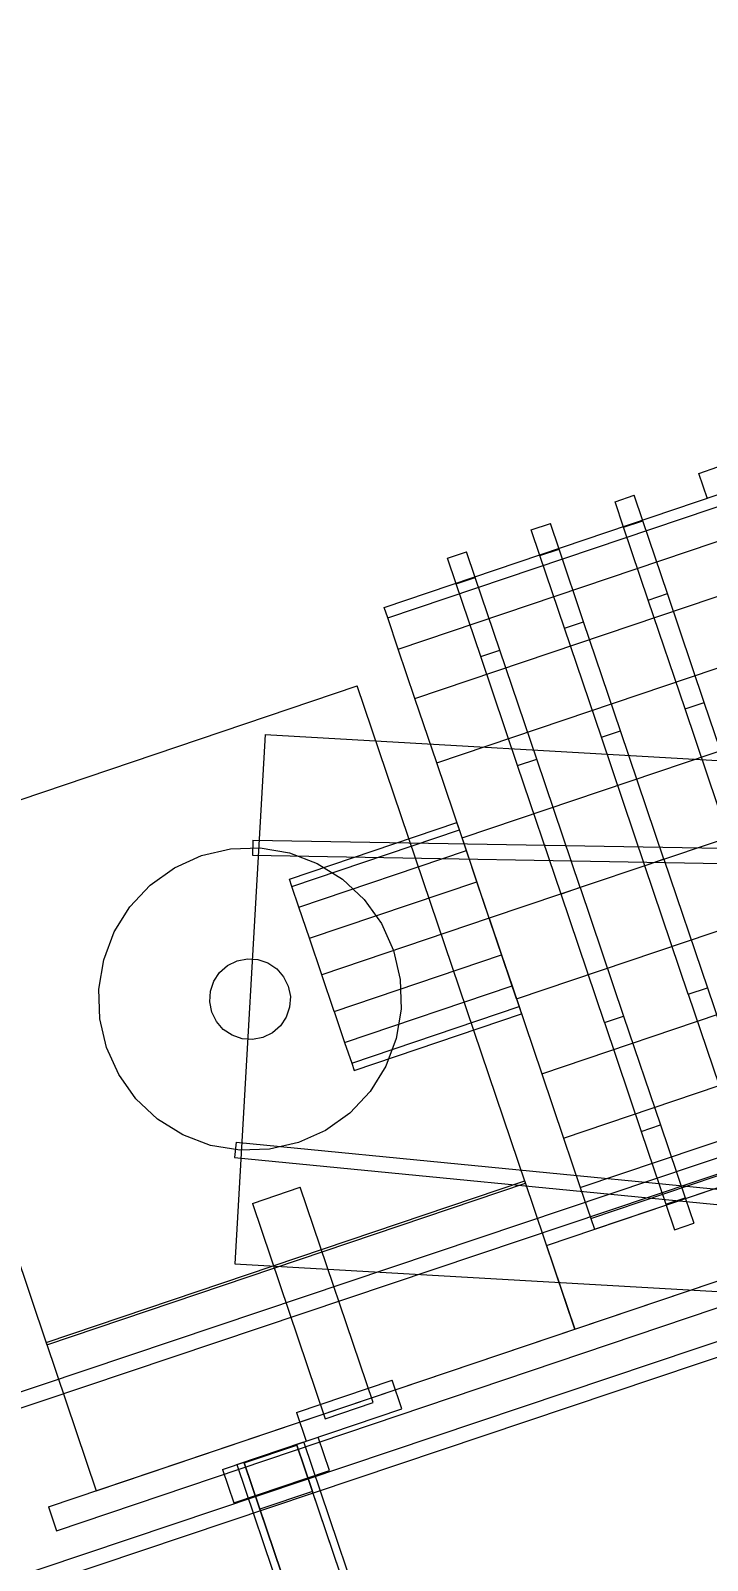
# Model space of a CAD drawing. Header units: millimetres. Extents: x -1970 to 34302, y -65268 to 6837.
# Drawn here: x 9857 to 10125, y 3325 to 3931 of the extents above; entities that cross this region are included whole.
import ezdxf

# ---------------------------------------------------------------- set-up
doc = ezdxf.new("R2010")
doc.units = ezdxf.units.MM
doc.layers.add('COTAS_P', color=1, linetype='Continuous', lineweight=0)
doc.layers.add('lateral_C01', color=7, linetype='Continuous', lineweight=0)
doc.dimstyles.new('R19_100', dxfattribs={"dimtxt": 250, "dimasz": 150, "dimexe": 150, "dimexo": 80, "dimgap": 100, "dimtad": 1, "dimtih": 1, "dimtoh": 1, "dimdsep": 46, "dimcen": 0.09, "dimadec": 0, "dimazin": 0, "dimtfac": 1, "dimtdec": 4, "dimtofl": 0, "dimtmove": 0, "dimatfit": 3, "dimfxl": 1, "dimtolj": 1, "dimtzin": 0, "dimarcsym": 0})

# ---------------------------------------------------------------- blocks, each defined once
blk = doc.blocks.new('*D0')
at = {"layer": 'COTAS_P', "color": 0, "lineweight": -2, "transparency": 16777216}
for p, q in [((10918.91, 3565.84), (10608.35, 4484.78)), ((1803.31, 1350.65), (10514.27, 4294.65)), ((1923.74, 525.79), (1613.18, 1444.73))]:
    blk.add_line(p, q, dxfattribs=at)
at = {"layer": 'COTAS_P', "color": 0, "transparency": 16777216}
for points in [[(10506.26, 4318.34), (10522.27, 4270.97), (10656.37, 4342.68)], [(1795.3, 1374.33), (1811.31, 1326.96), (1661.2, 1302.62)]]:
    blk.add_solid(points, dxfattribs=at)
at = {"layer": 'Defpoints', "color": 0, "transparency": 16777216}
for p in [(10656.37, 4342.68), (10944.53, 3490.06), (1949.36, 450)]:
    blk.add_point(p, dxfattribs=at)

msp = doc.modelspace()

# ---------------------------------------------------------------- linework, layer by layer
at = {"layer": 'lateral_C01'}
for p, q in [((9996.533, 3702.727), (10451.265, 3856.411)), ((9997.951, 3698.531), (10452.683, 3852.214)), ((10002.109, 3686.227), (10456.841, 3839.911)), ((10008.724, 3666.655), (10463.456, 3820.339)), ((10017.344, 3641.149), (10472.076, 3794.832)), ((10027.383, 3611.446), (10482.115, 3765.129)), ((10121.096, 3755.803), (10128.675, 3758.364)), ((10124.518, 3745.678), (10121.096, 3755.803)), ((10087.939, 3744.597), (10095.518, 3747.158)), ((10098.94, 3737.034), (10095.518, 3747.158)), ((10091.361, 3734.472), (10087.939, 3744.597)), ((10492.888, 3733.254), (10038.156, 3579.57)), ((10054.781, 3733.391), (10062.36, 3735.952)), ((10058.203, 3723.266), (10054.781, 3733.391)), ((10065.782, 3725.828), (10062.36, 3735.952)), ((10091.361, 3734.472), (10098.94, 3737.034)), ((10101.105, 3705.639), (10091.361, 3734.472)), ((10108.684, 3708.201), (10098.94, 3737.034)), ((10021.624, 3722.185), (10029.203, 3724.746)), ((10025.046, 3712.06), (10021.624, 3722.185)), ((10032.624, 3714.621), (10029.203, 3724.746)), ((10058.203, 3723.266), (10065.782, 3725.828)), ((10067.948, 3694.433), (10058.203, 3723.266)), ((10075.526, 3696.995), (10065.782, 3725.828)), ((10025.046, 3712.06), (10032.624, 3714.621)), ((10034.79, 3683.227), (10025.046, 3712.06)), ((10042.369, 3685.789), (10032.624, 3714.621)), ((10101.105, 3705.639), (10108.684, 3708.201)), ((10115.689, 3662.488), (10101.105, 3705.639)), ((10123.268, 3665.05), (10108.684, 3708.201)), ((9997.951, 3698.531), (9996.533, 3702.727)), ((10002.109, 3686.227), (9997.951, 3698.531)), ((10048.928, 3547.695), (10503.66, 3701.379)), ((10067.948, 3694.433), (10075.526, 3696.995)), ((10090.11, 3653.844), (10075.526, 3696.995)), ((10082.531, 3651.282), (10067.948, 3694.433)), ((10008.724, 3666.655), (10002.109, 3686.227)), ((10034.79, 3683.227), (10042.369, 3685.789)), ((10056.953, 3642.637), (10042.369, 3685.789)), ((10049.374, 3640.076), (10034.79, 3683.227)), ((9796.438, 3607.657), (9985.91, 3671.692)), ((10052.506, 3474.642), (9985.91, 3671.692)), ((10017.344, 3641.149), (10008.724, 3666.655)), ((10058.967, 3517.992), (10513.699, 3671.676)), ((10115.689, 3662.488), (10123.268, 3665.05)), ((10132.891, 3611.588), (10115.689, 3662.488)), ((10140.47, 3614.149), (10123.268, 3665.05)), ((9949.44, 3652.38), (9937.399, 3442.726)), ((9949.44, 3652.38), (10950.549, 3594.883)), ((10082.531, 3651.282), (10090.11, 3653.844)), ((10099.734, 3600.382), (10082.531, 3651.282)), ((10107.313, 3602.943), (10090.11, 3653.844)), ((10049.374, 3640.076), (10056.953, 3642.637)), ((10074.155, 3591.737), (10056.953, 3642.637)), ((10067.587, 3492.486), (10522.319, 3646.169)), ((10027.383, 3611.446), (10017.344, 3641.149)), ((10066.576, 3589.176), (10049.374, 3640.076)), ((10074.202, 3472.914), (10528.934, 3626.597)), ((9959.033, 3595.053), (10025.349, 3617.465)), ((9960.008, 3592.168), (10026.323, 3614.58)), ((10026.323, 3614.58), (10025.349, 3617.465)), ((10029.1, 3606.366), (10026.323, 3614.58)), ((10060.831, 3450.01), (10553.457, 3616.501)), ((10078.36, 3460.61), (10533.092, 3614.294)), ((9796.438, 3607.657), (9863.035, 3410.607)), ((9924.209, 3604.394), (9935.668, 3607.05)), ((9935.668, 3607.05), (9947.424, 3607.419)), ((9944.52, 3610.543), (9944.415, 3604.544)), ((9944.52, 3610.543), (10946.328, 3593.04)), ((9947.424, 3607.419), (9959.026, 3605.488)), ((9962.785, 3583.954), (10029.1, 3606.366)), ((10038.156, 3579.57), (10027.383, 3611.446)), ((10033.254, 3594.072), (10029.1, 3606.366)), ((10079.778, 3456.414), (10534.51, 3610.097)), ((9913.489, 3599.554), (9924.209, 3604.394)), ((9944.415, 3604.544), (10946.223, 3587.041)), ((9959.026, 3605.488), (9970.029, 3601.33)), ((9970.029, 3601.33), (9980.009, 3595.105)), ((10107.313, 3602.943), (10099.734, 3600.382)), ((10116.936, 3549.481), (10099.734, 3600.382)), ((10107.313, 3602.943), (10124.515, 3552.043)), ((9903.919, 3592.716), (9913.489, 3599.554)), ((9960.008, 3592.168), (9959.033, 3595.053)), ((9966.939, 3571.66), (10033.254, 3594.072)), ((9980.009, 3595.105), (9988.583, 3587.053)), ((10038.156, 3579.57), (10033.254, 3594.072)), ((9863.618, 3346.414), (10583.611, 3589.747)), ((9895.867, 3584.142), (9903.919, 3592.716)), ((9962.785, 3583.954), (9960.008, 3592.168)), ((10074.155, 3591.737), (10066.576, 3589.176)), ((10083.779, 3538.275), (10066.576, 3589.176)), ((10074.155, 3591.737), (10091.358, 3540.837)), ((9889.643, 3574.162), (9895.867, 3584.142)), ((9966.939, 3571.66), (9962.785, 3583.954)), ((9988.583, 3587.053), (9995.421, 3577.484)), ((10072.037, 3416.853), (10564.664, 3583.343)), ((9866.82, 3336.941), (10586.813, 3580.273)), ((10038.156, 3579.57), (9971.84, 3557.158)), ((9995.421, 3577.484), (10000.261, 3566.763)), ((10048.928, 3547.695), (10038.156, 3579.57)), ((10038.156, 3579.57), (10043.057, 3565.069)), ((9885.485, 3563.159), (9889.643, 3574.162)), ((9971.84, 3557.158), (9966.939, 3571.66)), ((9938.297, 3562.711), (9942.395, 3563.52)), ((9942.395, 3563.52), (9946.562, 3563.241)), ((9976.741, 3542.657), (10043.057, 3565.069)), ((10000.261, 3566.763), (10002.917, 3555.305)), ((10043.057, 3565.069), (10047.211, 3552.775)), ((9883.553, 3551.557), (9885.485, 3563.159)), ((9929.079, 3554.649), (9931.404, 3558.119)), ((9931.404, 3558.119), (9934.548, 3560.868)), ((9934.548, 3560.868), (9938.297, 3562.711)), ((9946.562, 3563.241), (9950.515, 3561.893)), ((9950.515, 3561.893), (9953.985, 3559.568)), ((9953.985, 3559.568), (9956.735, 3556.424)), ((9883.923, 3539.801), (9883.553, 3551.557)), ((9927.731, 3550.695), (9929.079, 3554.649)), ((9956.735, 3556.424), (9958.577, 3552.676)), ((9958.577, 3552.676), (9959.387, 3548.578)), ((9976.741, 3542.657), (9971.84, 3557.158)), ((9980.896, 3530.363), (10047.211, 3552.775)), ((10002.917, 3555.305), (10003.286, 3543.549)), ((10047.211, 3552.775), (10049.988, 3544.561)), ((10116.936, 3549.481), (10124.515, 3552.043)), ((10124.515, 3552.043), (10139.099, 3508.891)), ((9927.453, 3546.528), (9927.731, 3550.695)), ((9928.262, 3542.43), (9927.453, 3546.528)), ((9959.387, 3548.578), (9959.108, 3544.411)), ((10048.928, 3547.695), (10058.967, 3517.992)), ((10116.936, 3549.481), (10131.52, 3506.33)), ((9886.578, 3528.342), (9883.923, 3539.801)), ((9930.104, 3538.682), (9928.262, 3542.43)), ((9957.76, 3540.457), (9955.435, 3536.987)), ((9959.108, 3544.411), (9957.76, 3540.457)), ((9976.741, 3542.657), (9980.896, 3530.363)), ((9983.673, 3522.148), (10049.988, 3544.561)), ((9984.647, 3519.264), (10050.962, 3541.676)), ((10003.286, 3543.549), (10001.354, 3531.946)), ((10049.988, 3544.561), (10050.962, 3541.676)), ((10083.779, 3538.275), (10091.358, 3540.837)), ((10091.358, 3540.837), (10105.941, 3497.685)), ((9932.854, 3535.538), (9930.104, 3538.682)), ((9936.324, 3533.212), (9932.854, 3535.538)), ((9940.277, 3531.865), (9936.324, 3533.212)), ((9952.291, 3534.238), (9948.542, 3532.395)), ((9955.435, 3536.987), (9952.291, 3534.238)), ((10083.779, 3538.275), (10098.362, 3495.124)), ((9891.418, 3517.622), (9886.578, 3528.342)), ((9944.445, 3531.586), (9940.277, 3531.865)), ((9948.542, 3532.395), (9944.445, 3531.586)), ((9980.896, 3530.363), (9983.673, 3522.148)), ((10001.354, 3531.946), (9997.197, 3520.944)), ((9983.673, 3522.148), (9984.647, 3519.264)), ((9898.256, 3508.052), (9891.418, 3517.622)), ((9997.197, 3520.944), (9990.972, 3510.964)), ((10058.967, 3517.992), (10067.587, 3492.486)), ((9990.972, 3510.964), (9982.92, 3502.39)), ((10194.787, 3506.928), (9768.23, 3363.577)), ((9906.83, 3500.001), (9898.256, 3508.052)), ((9770.141, 3357.889), (10196.698, 3501.24)), ((9916.81, 3493.776), (9906.83, 3500.001)), ((9982.92, 3502.39), (9973.35, 3495.551)), ((10098.362, 3495.124), (10105.941, 3497.685)), ((10105.941, 3497.685), (10115.686, 3468.853)), ((9927.813, 3489.618), (9916.81, 3493.776)), ((9937.884, 3490.822), (9937.301, 3484.851)), ((9937.884, 3490.822), (10935.108, 3393.514)), ((9962.63, 3490.711), (9951.172, 3488.056)), ((9973.35, 3495.551), (9962.63, 3490.711)), ((10067.587, 3492.486), (10074.202, 3472.914)), ((10098.362, 3495.124), (10108.107, 3466.291)), ((9939.415, 3487.687), (9927.813, 3489.618)), ((9937.301, 3484.851), (10934.525, 3387.543)), ((9951.172, 3488.056), (9939.415, 3487.687)), ((9862.715, 3411.554), (10052.186, 3475.589)), ((9863.035, 3410.607), (10052.506, 3474.642)), ((9944.389, 3466.602), (9963.336, 3473.005)), ((9992.152, 3387.743), (9963.336, 3473.005)), ((10072.037, 3416.853), (10052.186, 3475.589)), ((10074.202, 3472.914), (10078.36, 3460.61)), ((9944.389, 3466.602), (9973.205, 3381.34)), ((10108.107, 3466.291), (10115.686, 3468.853)), ((10115.686, 3468.853), (10119.108, 3458.728)), ((10078.36, 3460.61), (10079.778, 3456.414)), ((10108.107, 3466.291), (10111.529, 3456.166)), ((10111.529, 3456.166), (10119.108, 3458.728)), ((10060.831, 3450.01), (10072.037, 3416.853)), ((9937.399, 3442.726), (10938.508, 3385.228)), ((9790.156, 3298.333), (10216.713, 3441.684)), ((10218.624, 3435.997), (9792.067, 3292.646)), ((9882.565, 3352.818), (10072.037, 3416.853)), ((9862.715, 3411.554), (9882.565, 3352.818)), ((9961.81, 3383.822), (9999.705, 3396.629)), ((10003.547, 3385.261), (9999.705, 3396.629)), ((9973.205, 3381.34), (9992.152, 3387.743)), ((9961.81, 3383.822), (9965.652, 3372.454)), ((9965.652, 3372.454), (10003.547, 3385.261)), ((9932.495, 3361.248), (9970.389, 3374.055)), ((9938.179, 3363.169), (9964.705, 3372.134)), ((9941.108, 3363.871), (9961.95, 3370.915)), ((9961.95, 3370.915), (9968.179, 3352.484)), ((10004.213, 3245.863), (9961.95, 3370.915)), ((10036.744, 3158.978), (9964.705, 3372.134)), ((9974.871, 3360.792), (9970.389, 3374.055)), ((9947.337, 3345.44), (9941.108, 3363.871)), ((9941.108, 3363.871), (9983.371, 3238.82)), ((9932.495, 3361.248), (9936.977, 3347.985)), ((9936.977, 3347.985), (9974.871, 3360.792)), ((9938.179, 3363.169), (10010.218, 3150.013)), ((9968.179, 3352.484), (9947.337, 3345.44)), ((10010.442, 3227.433), (9968.179, 3352.484)), ((9863.618, 3346.414), (9866.82, 3336.941)), ((9989.6, 3220.389), (9947.337, 3345.44))]:
    msp.add_line(p, q, dxfattribs=at)

# ---------------------------------------------------------------- dimensions: what is measured, and where the dimension line sits
at = {"layer": 'COTAS_P'}
dim = msp.add_aligned_dim(p1=(1949.358, 450), p2=(10944.529, 3490.056), distance=900, text='<> P', dimstyle='R19_100', dxfattribs=at)
dim.commit()
dim.dimension.update_dxf_attribs({"geometry": '*D0', "text_midpoint": (6158.787, 2822.651)})

doc.saveas('drawing.dxf')
